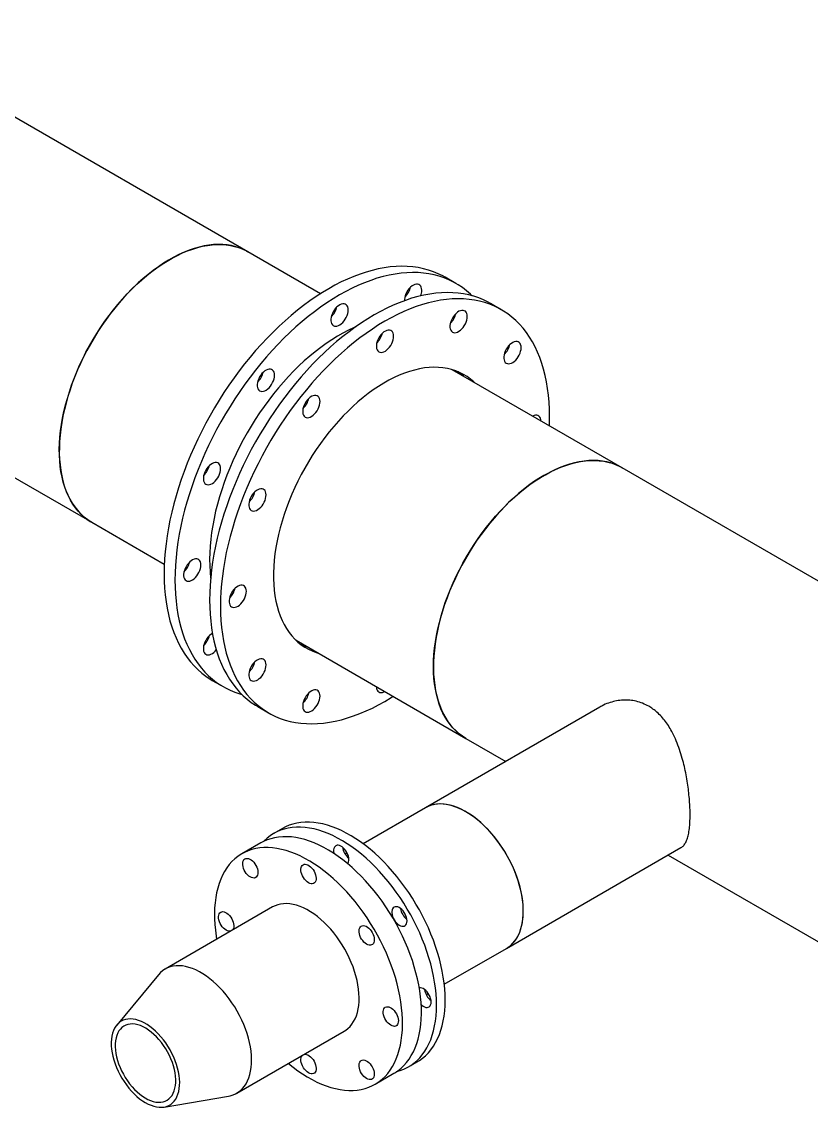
# Model space of a CAD drawing. Header units: inches. Extents: x -375 to 644, y -327 to 278.
# Drawn here: x -110.23 to -78, y 20.77 to 65.08 of the extents above; entities that cross this region are included whole.
import ezdxf

# ---------------------------------------------------------------- set-up
doc = ezdxf.new("R2010")
doc.units = ezdxf.units.IN
doc.header["$MEASUREMENT"] = 0

msp = doc.modelspace()

# ---------------------------------------------------------------- linework, layer by layer
at = {"color": 7, "linetype": 'Continuous', "lineweight": 25}
for p, q in [((-100.997, 55.689), (-117.26, 65.077)), ((-98.031, 53.977), (-100.997, 55.689)), ((-92.505, 54.395), (-92.947, 54.65)), ((-90.649, 53.323), (-91.091, 53.578)), ((-92.668, 50.88), (-92.653, 50.872)), ((-85.723, 46.872), (-92.653, 50.872)), ((-115.378, 49.269), (-107.371, 44.647)), ((-69.46, 37.483), (-85.723, 46.872)), ((-107.371, 44.647), (-104.406, 42.935)), ((-99.027, 39.83), (-99.042, 39.838)), ((-99.027, 39.83), (-92.098, 35.829)), ((-102.446, 38.195), (-102.004, 37.94)), ((-100.59, 37.123), (-100.148, 36.868)), ((-86.627, 37.105), (-93.749, 32.994)), ((-92.098, 35.829), (-90.467, 34.888)), ((-93.749, 32.994), (-96.291, 31.526)), ((-99.58, 32.153), (-99.933, 31.949)), ((-100.464, 31.562), (-101.235, 31.117)), ((-96.942, 31.15), (-97.026, 31.102)), ((-90.436, 27.256), (-83.315, 31.367)), ((-83.842, 31.063), (-75.834, 26.441)), ((-99.983, 28.947), (-104.374, 26.413)), ((-92.979, 25.789), (-90.436, 27.256)), ((-104.648, 26.179), (-106.347, 24.127)), ((-93.713, 25.364), (-93.629, 25.413)), ((-101.449, 21.346), (-97.058, 23.881)), ((-94.434, 22.423), (-94.08, 22.627)), ((-95.805, 21.712), (-95.035, 22.157)), ((-104.415, 20.78), (-101.788, 21.225))]:
    msp.add_line(p, q, dxfattribs=at)
at = {"color": 7, "linetype": 'Continuous', "lineweight": 25, "flags": 128}
for points in [[(-107.371, 44.647), (-107.39, 44.658), (-107.534, 44.751), (-107.671, 44.856), (-107.8, 44.972), (-107.921, 45.099), (-108.034, 45.238), (-108.139, 45.387), (-108.236, 45.547), (-108.323, 45.716), (-108.402, 45.896), (-108.471, 46.084), (-108.531, 46.282), (-108.582, 46.487), (-108.623, 46.701), (-108.655, 46.922), (-108.677, 47.151), (-108.689, 47.385), (-108.692, 47.626), (-108.684, 47.872), (-108.667, 48.124), (-108.64, 48.38), (-108.604, 48.639), (-108.558, 48.902), (-108.502, 49.168), (-108.438, 49.436), (-108.364, 49.705), (-108.28, 49.975), (-108.189, 50.246), (-108.088, 50.517), (-107.979, 50.787), (-107.861, 51.055), (-107.736, 51.322), (-107.603, 51.586), (-107.463, 51.847), (-107.315, 52.104), (-107.161, 52.358), (-107, 52.606), (-106.834, 52.849), (-106.661, 53.087), (-106.483, 53.318), (-106.3, 53.542), (-106.113, 53.759), (-105.921, 53.968), (-105.726, 54.169), (-105.527, 54.361), (-105.325, 54.545), (-105.121, 54.718), (-104.915, 54.882), (-104.707, 55.036), (-104.498, 55.179), (-104.289, 55.311), (-104.079, 55.432), (-103.87, 55.542), (-103.661, 55.64), (-103.453, 55.726), (-103.247, 55.8), (-103.043, 55.862), (-102.841, 55.912), (-102.642, 55.949), (-102.447, 55.974), (-102.255, 55.986), (-102.068, 55.986), (-101.885, 55.972), (-101.707, 55.947), (-101.534, 55.909), (-101.368, 55.858), (-101.207, 55.795), (-101.053, 55.72), (-100.997, 55.689)], [(-100.997, 55.689), (-101.01, 55.696), (-101.162, 55.775), (-101.321, 55.841), (-101.486, 55.895), (-101.657, 55.937), (-101.834, 55.966), (-102.015, 55.983), (-102.201, 55.987), (-102.392, 55.979), (-102.586, 55.958), (-102.784, 55.924), (-102.985, 55.878), (-103.188, 55.819), (-103.394, 55.749), (-103.601, 55.666), (-103.81, 55.571), (-104.019, 55.465), (-104.229, 55.347), (-104.439, 55.218), (-104.648, 55.078), (-104.856, 54.927), (-105.063, 54.766), (-105.268, 54.595), (-105.47, 54.415), (-105.67, 54.225), (-105.866, 54.026), (-106.059, 53.819), (-106.247, 53.605), (-106.432, 53.382), (-106.611, 53.153), (-106.785, 52.918), (-106.954, 52.676), (-107.116, 52.429), (-107.272, 52.177), (-107.422, 51.921), (-107.564, 51.661), (-107.699, 51.397), (-107.827, 51.131), (-107.946, 50.863), (-108.058, 50.594), (-108.161, 50.323), (-108.255, 50.052), (-108.341, 49.782), (-108.417, 49.512), (-108.485, 49.244), (-108.543, 48.977), (-108.592, 48.714), (-108.631, 48.453), (-108.66, 48.196), (-108.68, 47.944), (-108.69, 47.696), (-108.691, 47.453), (-108.681, 47.217), (-108.662, 46.987), (-108.633, 46.763), (-108.595, 46.547), (-108.547, 46.339), (-108.489, 46.14), (-108.422, 45.948), (-108.346, 45.767), (-108.261, 45.594), (-108.168, 45.432), (-108.065, 45.279), (-107.954, 45.138), (-107.835, 45.007), (-107.708, 44.887), (-107.574, 44.779), (-107.432, 44.683), (-107.371, 44.647)], [(-92.947, 54.65), (-93.038, 54.701), (-93.227, 54.794), (-93.422, 54.874), (-93.624, 54.943), (-93.832, 54.998), (-94.045, 55.041), (-94.264, 55.072), (-94.487, 55.09), (-94.716, 55.095), (-94.948, 55.087), (-95.185, 55.067), (-95.426, 55.034), (-95.67, 54.988), (-95.916, 54.93), (-96.166, 54.859), (-96.417, 54.776), (-96.671, 54.681), (-96.926, 54.573), (-97.182, 54.454), (-97.439, 54.322), (-97.696, 54.18), (-97.954, 54.025), (-98.211, 53.86), (-98.467, 53.684), (-98.722, 53.497), (-98.975, 53.299), (-99.227, 53.092), (-99.476, 52.875), (-99.723, 52.648), (-99.967, 52.412), (-100.207, 52.168), (-100.444, 51.915), (-100.677, 51.653), (-100.905, 51.385), (-101.129, 51.109), (-101.348, 50.826), (-101.561, 50.536), (-101.769, 50.241), (-101.97, 49.94), (-102.166, 49.633), (-102.354, 49.323), (-102.536, 49.007), (-102.711, 48.688), (-102.879, 48.366), (-103.039, 48.041), (-103.191, 47.713), (-103.335, 47.384), (-103.47, 47.053), (-103.598, 46.721), (-103.716, 46.389), (-103.826, 46.057), (-103.927, 45.725), (-104.018, 45.395), (-104.101, 45.066), (-104.174, 44.739), (-104.237, 44.414), (-104.291, 44.092), (-104.335, 43.774), (-104.37, 43.46), (-104.394, 43.15), (-104.409, 42.844), (-104.414, 42.545), (-104.409, 42.25), (-104.394, 41.962), (-104.37, 41.68), (-104.335, 41.406), (-104.291, 41.139), (-104.237, 40.879), (-104.174, 40.628), (-104.101, 40.385), (-104.018, 40.151), (-103.927, 39.926), (-103.826, 39.711), (-103.716, 39.505), (-103.598, 39.31), (-103.47, 39.125), (-103.335, 38.951), (-103.191, 38.788), (-103.039, 38.636), (-102.879, 38.495), (-102.711, 38.366), (-102.536, 38.249), (-102.446, 38.195)], [(-91.851, 53.895), (-91.912, 53.954), (-92.072, 54.095), (-92.239, 54.223), (-92.414, 54.341), (-92.596, 54.446), (-92.785, 54.539), (-92.98, 54.619), (-93.182, 54.687), (-93.39, 54.743), (-93.603, 54.786), (-93.822, 54.817), (-94.045, 54.835), (-94.274, 54.84), (-94.506, 54.832), (-94.743, 54.812), (-94.984, 54.779), (-95.228, 54.733), (-95.474, 54.675), (-95.724, 54.604), (-95.975, 54.521), (-96.229, 54.426), (-96.484, 54.318), (-96.74, 54.199), (-96.997, 54.067), (-97.254, 53.924), (-97.512, 53.77), (-97.769, 53.605), (-98.025, 53.429), (-98.28, 53.242), (-98.533, 53.044), (-98.785, 52.837), (-99.034, 52.62), (-99.281, 52.393), (-99.525, 52.157), (-99.765, 51.912), (-100.002, 51.659), (-100.235, 51.398), (-100.463, 51.129), (-100.687, 50.853), (-100.906, 50.57), (-101.119, 50.281), (-101.327, 49.986), (-101.528, 49.685), (-101.724, 49.378), (-101.913, 49.067), (-102.094, 48.752), (-102.269, 48.433), (-102.437, 48.111), (-102.597, 47.786), (-102.749, 47.458), (-102.893, 47.129), (-103.029, 46.798), (-103.156, 46.466), (-103.274, 46.134), (-103.384, 45.802), (-103.485, 45.47), (-103.576, 45.14), (-103.659, 44.811), (-103.732, 44.484), (-103.795, 44.159), (-103.849, 43.837), (-103.893, 43.519), (-103.928, 43.205), (-103.952, 42.895), (-103.967, 42.589), (-103.972, 42.289), (-103.967, 41.995), (-103.952, 41.707), (-103.928, 41.425), (-103.893, 41.151), (-103.849, 40.883), (-103.795, 40.624), (-103.732, 40.373), (-103.659, 40.13), (-103.576, 39.896), (-103.485, 39.671), (-103.384, 39.455), (-103.274, 39.25), (-103.156, 39.055), (-103.029, 38.87), (-102.893, 38.696), (-102.749, 38.533), (-102.597, 38.381), (-102.437, 38.24), (-102.269, 38.111), (-102.094, 37.994), (-101.913, 37.889), (-101.724, 37.796), (-101.528, 37.715), (-101.327, 37.647), (-101.244, 37.623)], [(-93.896, 54.117), (-93.901, 54.183), (-93.916, 54.241), (-93.941, 54.29), (-93.974, 54.328), (-94.016, 54.354), (-94.064, 54.368), (-94.117, 54.368), (-94.175, 54.355), (-94.234, 54.329), (-94.294, 54.292), (-94.353, 54.244), (-94.408, 54.186), (-94.459, 54.12), (-94.504, 54.048), (-94.542, 53.972), (-94.571, 53.895), (-94.591, 53.818), (-94.601, 53.744), (-94.602, 53.69)], [(-91.091, 53.578), (-91.182, 53.629), (-91.371, 53.722), (-91.566, 53.803), (-91.768, 53.871), (-91.975, 53.927), (-92.189, 53.97), (-92.407, 54), (-92.631, 54.018), (-92.859, 54.023), (-93.092, 54.016), (-93.329, 53.995), (-93.57, 53.962), (-93.813, 53.917), (-94.06, 53.858), (-94.31, 53.788), (-94.561, 53.704), (-94.815, 53.609), (-95.07, 53.502), (-95.326, 53.382), (-95.583, 53.251), (-95.84, 53.108), (-96.097, 52.954), (-96.354, 52.788), (-96.611, 52.612), (-96.866, 52.425), (-97.119, 52.228), (-97.371, 52.02), (-97.62, 51.803), (-97.867, 51.576), (-98.111, 51.341), (-98.351, 51.096), (-98.588, 50.843), (-98.821, 50.582), (-99.049, 50.313), (-99.273, 50.037), (-99.492, 49.754), (-99.705, 49.465), (-99.912, 49.169), (-100.114, 48.868), (-100.309, 48.562), (-100.498, 48.251), (-100.68, 47.936), (-100.855, 47.617), (-101.023, 47.295), (-101.183, 46.969), (-101.335, 46.642), (-101.479, 46.312), (-101.614, 45.982), (-101.742, 45.65), (-101.86, 45.318), (-101.97, 44.985), (-102.071, 44.654), (-102.162, 44.323), (-102.245, 43.994), (-102.318, 43.667), (-102.381, 43.342), (-102.435, 43.021), (-102.479, 42.703), (-102.513, 42.388), (-102.538, 42.078), (-102.553, 41.773), (-102.558, 41.473), (-102.553, 41.179), (-102.538, 40.891), (-102.513, 40.609), (-102.479, 40.334), (-102.435, 40.067), (-102.381, 39.807), (-102.318, 39.556), (-102.245, 39.313), (-102.162, 39.079), (-102.071, 38.854), (-101.97, 38.639), (-101.86, 38.434), (-101.742, 38.238), (-101.614, 38.054), (-101.479, 37.879), (-101.335, 37.716), (-101.183, 37.564), (-101.023, 37.424), (-100.855, 37.295), (-100.68, 37.178), (-100.59, 37.123)], [(-88.681, 48.974), (-88.686, 49.268), (-88.7, 49.556), (-88.725, 49.838), (-88.759, 50.112), (-88.804, 50.38), (-88.857, 50.639), (-88.921, 50.891), (-88.994, 51.133), (-89.076, 51.368), (-89.168, 51.592), (-89.268, 51.808), (-89.378, 52.013), (-89.497, 52.208), (-89.624, 52.393), (-89.76, 52.567), (-89.904, 52.73), (-90.056, 52.882), (-90.216, 53.023), (-90.383, 53.152), (-90.558, 53.269), (-90.74, 53.374), (-90.929, 53.467), (-91.124, 53.548), (-91.326, 53.616), (-91.534, 53.672), (-91.747, 53.715), (-91.965, 53.745), (-92.189, 53.763), (-92.418, 53.768), (-92.65, 53.761), (-92.887, 53.74), (-93.128, 53.707), (-93.371, 53.661), (-93.618, 53.603), (-93.868, 53.532), (-94.119, 53.449), (-94.373, 53.354), (-94.628, 53.246), (-94.884, 53.127), (-95.141, 52.996), (-95.398, 52.853), (-95.656, 52.699), (-95.912, 52.533), (-96.169, 52.357), (-96.424, 52.17), (-96.677, 51.973), (-96.929, 51.765), (-97.178, 51.548), (-97.425, 51.321), (-97.669, 51.086), (-97.909, 50.841), (-98.146, 50.588), (-98.379, 50.327), (-98.607, 50.058), (-98.831, 49.782), (-99.05, 49.499), (-99.263, 49.21), (-99.471, 48.914), (-99.672, 48.613), (-99.868, 48.307), (-100.056, 47.996), (-100.238, 47.681), (-100.413, 47.362), (-100.581, 47.039), (-100.741, 46.714), (-100.893, 46.387), (-101.037, 46.057), (-101.172, 45.726), (-101.3, 45.395), (-101.418, 45.063), (-101.528, 44.73), (-101.629, 44.399), (-101.72, 44.068), (-101.803, 43.739), (-101.876, 43.412), (-101.939, 43.087), (-101.993, 42.766), (-102.037, 42.447), (-102.071, 42.133), (-102.096, 41.823), (-102.111, 41.518), (-102.116, 41.218), (-102.111, 40.924), (-102.096, 40.635), (-102.071, 40.354), (-102.037, 40.079), (-101.993, 39.812), (-101.939, 39.552), (-101.876, 39.301), (-101.803, 39.058), (-101.72, 38.824), (-101.629, 38.599), (-101.528, 38.384), (-101.418, 38.179), (-101.3, 37.983), (-101.172, 37.798), (-101.037, 37.624), (-100.893, 37.461), (-100.741, 37.309), (-100.581, 37.169), (-100.413, 37.04), (-100.238, 36.923), (-100.056, 36.818), (-99.868, 36.725), (-99.672, 36.644), (-99.471, 36.576), (-99.263, 36.52), (-99.05, 36.477), (-98.831, 36.446), (-98.607, 36.428), (-98.379, 36.423), (-98.146, 36.431), (-97.909, 36.451), (-97.669, 36.484), (-97.425, 36.53), (-97.178, 36.588), (-96.929, 36.659), (-96.677, 36.742), (-96.424, 36.838), (-96.169, 36.945), (-95.912, 37.065), (-95.656, 37.196), (-95.398, 37.339), (-95.141, 37.493), (-95.063, 37.542)], [(-96.901, 53.312), (-96.906, 53.378), (-96.921, 53.436), (-96.946, 53.485), (-96.979, 53.523), (-97.021, 53.549), (-97.069, 53.563), (-97.123, 53.563), (-97.18, 53.55), (-97.239, 53.524), (-97.299, 53.487), (-97.358, 53.439), (-97.414, 53.381), (-97.465, 53.315), (-97.51, 53.243), (-97.547, 53.167), (-97.577, 53.09), (-97.597, 53.013), (-97.607, 52.939), (-97.607, 52.87), (-97.597, 52.808), (-97.577, 52.754), (-97.547, 52.71), (-97.51, 52.678), (-97.465, 52.658), (-97.414, 52.651), (-97.358, 52.658), (-97.299, 52.677), (-97.239, 52.709), (-97.18, 52.752), (-97.123, 52.805), (-97.069, 52.867), (-97.021, 52.936), (-96.979, 53.01), (-96.946, 53.087), (-96.921, 53.164), (-96.906, 53.24), (-96.901, 53.312)], [(-92.039, 53.045), (-92.045, 53.112), (-92.06, 53.17), (-92.084, 53.219), (-92.118, 53.257), (-92.159, 53.283), (-92.208, 53.296), (-92.261, 53.296), (-92.319, 53.283), (-92.378, 53.258), (-92.438, 53.22), (-92.497, 53.172), (-92.552, 53.114), (-92.603, 53.048), (-92.648, 52.977), (-92.686, 52.901), (-92.715, 52.824), (-92.735, 52.747), (-92.745, 52.673), (-92.745, 52.603), (-92.735, 52.541), (-92.715, 52.487), (-92.686, 52.444), (-92.648, 52.412), (-92.603, 52.392), (-92.552, 52.385), (-92.497, 52.391), (-92.438, 52.41), (-92.378, 52.442), (-92.319, 52.485), (-92.261, 52.539), (-92.208, 52.601), (-92.159, 52.67), (-92.118, 52.744), (-92.084, 52.82), (-92.06, 52.898), (-92.045, 52.974), (-92.039, 53.045)], [(-96.59, 52.627), (-96.658, 52.597), (-96.885, 52.49), (-97.113, 52.371), (-97.341, 52.24), (-97.569, 52.099), (-97.797, 51.946), (-98.023, 51.783), (-98.248, 51.609), (-98.472, 51.425), (-98.692, 51.232), (-98.911, 51.029), (-99.126, 50.817), (-99.338, 50.596), (-99.546, 50.368), (-99.749, 50.131), (-99.948, 49.887), (-100.142, 49.637), (-100.331, 49.379), (-100.514, 49.116), (-100.691, 48.848), (-100.862, 48.574), (-101.025, 48.296), (-101.182, 48.014), (-101.332, 47.729), (-101.474, 47.441), (-101.608, 47.15), (-101.735, 46.858), (-101.853, 46.564), (-101.962, 46.27), (-102.063, 45.975), (-102.155, 45.681), (-102.237, 45.387), (-102.311, 45.095), (-102.375, 44.805), (-102.43, 44.518), (-102.475, 44.234), (-102.51, 43.953), (-102.536, 43.676), (-102.552, 43.404), (-102.558, 43.137), (-102.554, 42.876), (-102.54, 42.621), (-102.517, 42.372), (-102.516, 42.362)], [(-95.045, 52.24), (-95.05, 52.307), (-95.065, 52.365), (-95.09, 52.414), (-95.123, 52.452), (-95.165, 52.478), (-95.213, 52.491), (-95.266, 52.491), (-95.324, 52.478), (-95.383, 52.453), (-95.443, 52.415), (-95.502, 52.367), (-95.557, 52.309), (-95.608, 52.243), (-95.653, 52.172), (-95.691, 52.096), (-95.72, 52.019), (-95.74, 51.942), (-95.75, 51.868), (-95.75, 51.798), (-95.74, 51.736), (-95.72, 51.682), (-95.691, 51.639), (-95.653, 51.607), (-95.608, 51.587), (-95.557, 51.58), (-95.502, 51.586), (-95.443, 51.605), (-95.383, 51.637), (-95.324, 51.68), (-95.266, 51.734), (-95.213, 51.796), (-95.165, 51.865), (-95.123, 51.939), (-95.09, 52.015), (-95.065, 52.093), (-95.05, 52.169), (-95.045, 52.24)], [(-89.839, 51.775), (-89.845, 51.841), (-89.86, 51.899), (-89.884, 51.948), (-89.918, 51.986), (-89.959, 52.012), (-90.008, 52.026), (-90.061, 52.026), (-90.119, 52.013), (-90.178, 51.988), (-90.238, 51.95), (-90.297, 51.902), (-90.352, 51.844), (-90.403, 51.778), (-90.448, 51.706), (-90.486, 51.63), (-90.515, 51.553), (-90.535, 51.476), (-90.545, 51.402), (-90.545, 51.333), (-90.535, 51.271), (-90.515, 51.217), (-90.486, 51.173), (-90.448, 51.141), (-90.403, 51.121), (-90.352, 51.115), (-90.297, 51.121), (-90.238, 51.14), (-90.178, 51.172), (-90.119, 51.215), (-90.061, 51.268), (-90.008, 51.33), (-89.959, 51.399), (-89.918, 51.473), (-89.884, 51.55), (-89.86, 51.627), (-89.845, 51.703), (-89.839, 51.775)], [(-91.755, 50.353), (-91.777, 50.375), (-91.91, 50.49), (-92.05, 50.593), (-92.197, 50.684), (-92.351, 50.763), (-92.512, 50.829), (-92.679, 50.884), (-92.852, 50.925), (-93.03, 50.954), (-93.214, 50.971), (-93.402, 50.975), (-93.595, 50.965), (-93.791, 50.944), (-93.991, 50.909), (-94.194, 50.862), (-94.4, 50.803), (-94.607, 50.731), (-94.817, 50.647), (-95.028, 50.551), (-95.239, 50.443), (-95.451, 50.323), (-95.663, 50.193), (-95.874, 50.051), (-96.084, 49.898), (-96.293, 49.735), (-96.5, 49.562), (-96.704, 49.379), (-96.906, 49.187), (-97.104, 48.987), (-97.299, 48.777), (-97.489, 48.56), (-97.675, 48.335), (-97.856, 48.104), (-98.032, 47.865), (-98.202, 47.621), (-98.366, 47.371), (-98.523, 47.117), (-98.674, 46.858), (-98.818, 46.595), (-98.954, 46.329), (-99.082, 46.06), (-99.203, 45.789), (-99.315, 45.517), (-99.419, 45.243), (-99.514, 44.97), (-99.6, 44.696), (-99.677, 44.424), (-99.745, 44.153), (-99.804, 43.884), (-99.852, 43.618), (-99.892, 43.355), (-99.921, 43.095), (-99.941, 42.84), (-99.951, 42.59), (-99.951, 42.345), (-99.941, 42.107), (-99.921, 41.874), (-99.892, 41.649), (-99.852, 41.431), (-99.804, 41.221), (-99.745, 41.02), (-99.677, 40.827), (-99.6, 40.644), (-99.514, 40.47), (-99.419, 40.306), (-99.315, 40.153), (-99.203, 40.01), (-99.082, 39.878), (-98.954, 39.758), (-98.818, 39.649), (-98.674, 39.552), (-98.523, 39.467), (-98.366, 39.394), (-98.202, 39.334), (-98.129, 39.311)], [(-99.906, 50.647), (-99.911, 50.713), (-99.926, 50.772), (-99.951, 50.82), (-99.985, 50.858), (-100.026, 50.885), (-100.074, 50.898), (-100.128, 50.898), (-100.185, 50.885), (-100.245, 50.86), (-100.304, 50.822), (-100.363, 50.774), (-100.419, 50.716), (-100.47, 50.65), (-100.515, 50.578), (-100.552, 50.503), (-100.582, 50.425), (-100.602, 50.349), (-100.612, 50.274), (-100.612, 50.205), (-100.602, 50.143), (-100.582, 50.089), (-100.552, 50.045), (-100.515, 50.013), (-100.47, 49.994), (-100.419, 49.987), (-100.363, 49.993), (-100.304, 50.012), (-100.245, 50.044), (-100.185, 50.087), (-100.128, 50.14), (-100.074, 50.203), (-100.026, 50.272), (-99.985, 50.346), (-99.951, 50.422), (-99.926, 50.5), (-99.911, 50.575), (-99.906, 50.647)], [(-98.05, 49.576), (-98.055, 49.642), (-98.07, 49.7), (-98.095, 49.749), (-98.128, 49.787), (-98.17, 49.813), (-98.218, 49.826), (-98.272, 49.827), (-98.329, 49.814), (-98.388, 49.788), (-98.448, 49.751), (-98.507, 49.702), (-98.563, 49.644), (-98.614, 49.579), (-98.659, 49.507), (-98.696, 49.431), (-98.726, 49.354), (-98.746, 49.277), (-98.756, 49.203), (-98.756, 49.134), (-98.746, 49.071), (-98.726, 49.018), (-98.696, 48.974), (-98.659, 48.942), (-98.614, 48.922), (-98.563, 48.915), (-98.507, 48.922), (-98.448, 48.941), (-98.388, 48.972), (-98.329, 49.016), (-98.272, 49.069), (-98.218, 49.131), (-98.17, 49.2), (-98.128, 49.274), (-98.095, 49.351), (-98.07, 49.428), (-98.055, 49.504), (-98.05, 49.576)], [(-89.034, 48.783), (-89.039, 48.836), (-89.054, 48.894), (-89.079, 48.943), (-89.113, 48.981), (-89.154, 49.007), (-89.202, 49.02), (-89.256, 49.02), (-89.313, 49.008), (-89.373, 48.982), (-89.376, 48.98)], [(-88.689, 48.584), (-88.686, 48.674), (-88.681, 48.974)], [(-102.106, 46.837), (-102.111, 46.903), (-102.126, 46.961), (-102.151, 47.01), (-102.184, 47.048), (-102.226, 47.074), (-102.274, 47.087), (-102.328, 47.088), (-102.385, 47.075), (-102.445, 47.049), (-102.504, 47.012), (-102.563, 46.963), (-102.619, 46.905), (-102.67, 46.84), (-102.715, 46.768), (-102.752, 46.692), (-102.782, 46.615), (-102.802, 46.538), (-102.812, 46.464), (-102.812, 46.395), (-102.802, 46.332), (-102.782, 46.279), (-102.752, 46.235), (-102.715, 46.203), (-102.67, 46.183), (-102.619, 46.176), (-102.563, 46.183), (-102.504, 46.202), (-102.445, 46.234), (-102.385, 46.277), (-102.328, 46.33), (-102.274, 46.392), (-102.226, 46.461), (-102.184, 46.535), (-102.151, 46.612), (-102.126, 46.689), (-102.111, 46.765), (-102.106, 46.837)], [(-93.413, 39.002), (-93.398, 39.252), (-93.373, 39.507), (-93.339, 39.766), (-93.295, 40.028), (-93.242, 40.293), (-93.179, 40.56), (-93.107, 40.83), (-93.026, 41.1), (-92.936, 41.371), (-92.837, 41.641), (-92.729, 41.911), (-92.614, 42.18), (-92.49, 42.447), (-92.359, 42.712), (-92.22, 42.974), (-92.074, 43.232), (-91.921, 43.486), (-91.762, 43.736), (-91.597, 43.98), (-91.425, 44.219), (-91.248, 44.451), (-91.067, 44.677), (-90.88, 44.896), (-90.689, 45.107), (-90.495, 45.309), (-90.297, 45.504), (-90.096, 45.689), (-89.892, 45.865), (-89.686, 46.031), (-89.479, 46.186), (-89.27, 46.332), (-89.061, 46.466), (-88.851, 46.59), (-88.641, 46.702), (-88.432, 46.803), (-88.224, 46.892), (-88.018, 46.968), (-87.813, 47.033), (-87.611, 47.085), (-87.411, 47.125), (-87.215, 47.152), (-87.023, 47.167), (-86.834, 47.17), (-86.65, 47.159), (-86.471, 47.136), (-86.298, 47.101), (-86.13, 47.053), (-85.967, 46.992), (-85.812, 46.92), (-85.723, 46.872)], [(-85.723, 46.872), (-85.855, 46.942), (-86.013, 47.011), (-86.177, 47.068), (-86.346, 47.112), (-86.522, 47.144), (-86.702, 47.163), (-86.887, 47.17), (-87.077, 47.164), (-87.271, 47.146), (-87.468, 47.115), (-87.668, 47.072), (-87.871, 47.016), (-88.076, 46.948), (-88.283, 46.867), (-88.492, 46.775), (-88.701, 46.671), (-88.911, 46.556)], [(-88.911, 46.556), (-89.12, 46.429), (-89.33, 46.292), (-89.538, 46.143), (-89.745, 45.984), (-89.95, 45.816), (-90.153, 45.637), (-90.353, 45.449), (-90.55, 45.253), (-90.744, 45.047), (-90.934, 44.834), (-91.119, 44.614), (-91.299, 44.386), (-91.475, 44.152), (-91.644, 43.911), (-91.808, 43.665), (-91.966, 43.414), (-92.117, 43.159), (-92.26, 42.9), (-92.397, 42.637), (-92.526, 42.372), (-92.648, 42.104), (-92.761, 41.835), (-92.866, 41.564), (-92.962, 41.294), (-93.05, 41.023), (-93.128, 40.753), (-93.198, 40.484), (-93.258, 40.217), (-93.309, 39.953), (-93.35, 39.692), (-93.381, 39.434), (-93.403, 39.18), (-93.416, 38.931), (-93.418, 38.688), (-93.411, 38.45), (-93.394, 38.218), (-93.367, 37.994), (-93.33, 37.776), (-93.284, 37.566), (-93.229, 37.365), (-93.164, 37.172), (-93.09, 36.988), (-93.007, 36.813), (-92.915, 36.649), (-92.814, 36.494), (-92.705, 36.35), (-92.588, 36.217), (-92.463, 36.095), (-92.33, 35.984), (-92.189, 35.885), (-92.098, 35.829)], [(-100.25, 45.765), (-100.255, 45.831), (-100.27, 45.89), (-100.295, 45.939), (-100.328, 45.976), (-100.37, 46.003), (-100.418, 46.016), (-100.472, 46.016), (-100.529, 46.003), (-100.588, 45.978), (-100.648, 45.94), (-100.707, 45.892), (-100.763, 45.834), (-100.814, 45.768), (-100.859, 45.696), (-100.896, 45.621), (-100.926, 45.543), (-100.946, 45.467), (-100.956, 45.392), (-100.956, 45.323), (-100.946, 45.261), (-100.926, 45.207), (-100.896, 45.163), (-100.859, 45.131), (-100.814, 45.112), (-100.763, 45.105), (-100.707, 45.111), (-100.648, 45.13), (-100.588, 45.162), (-100.529, 45.205), (-100.472, 45.258), (-100.418, 45.321), (-100.37, 45.39), (-100.328, 45.464), (-100.295, 45.54), (-100.27, 45.618), (-100.255, 45.693), (-100.25, 45.765)], [(-102.911, 42.902), (-102.916, 42.968), (-102.931, 43.026), (-102.956, 43.075), (-102.99, 43.113), (-103.031, 43.139), (-103.079, 43.152), (-103.133, 43.153), (-103.19, 43.14), (-103.25, 43.114), (-103.31, 43.077), (-103.368, 43.028), (-103.424, 42.97), (-103.475, 42.904), (-103.52, 42.833), (-103.558, 42.757), (-103.587, 42.68), (-103.607, 42.603), (-103.617, 42.529), (-103.617, 42.46), (-103.607, 42.397), (-103.587, 42.343), (-103.558, 42.3), (-103.52, 42.268), (-103.475, 42.248), (-103.424, 42.241), (-103.368, 42.247), (-103.31, 42.267), (-103.25, 42.298), (-103.19, 42.341), (-103.133, 42.395), (-103.079, 42.457), (-103.031, 42.526), (-102.99, 42.6), (-102.956, 42.677), (-102.931, 42.754), (-102.916, 42.83), (-102.911, 42.902)], [(-101.055, 41.83), (-101.06, 41.896), (-101.075, 41.955), (-101.1, 42.003), (-101.134, 42.041), (-101.175, 42.067), (-101.223, 42.081), (-101.277, 42.081), (-101.334, 42.068), (-101.394, 42.043), (-101.454, 42.005), (-101.512, 41.957), (-101.568, 41.899), (-101.619, 41.833), (-101.664, 41.761), (-101.702, 41.686), (-101.731, 41.608), (-101.751, 41.531), (-101.761, 41.457), (-101.761, 41.388), (-101.751, 41.326), (-101.731, 41.272), (-101.702, 41.228), (-101.664, 41.196), (-101.619, 41.176), (-101.568, 41.17), (-101.512, 41.176), (-101.454, 41.195), (-101.394, 41.227), (-101.334, 41.27), (-101.277, 41.323), (-101.223, 41.385), (-101.175, 41.454), (-101.134, 41.528), (-101.1, 41.605), (-101.075, 41.682), (-101.06, 41.758), (-101.055, 41.83)], [(-102.443, 40.11), (-102.445, 40.109), (-102.504, 40.071), (-102.563, 40.023), (-102.619, 39.965), (-102.67, 39.899), (-102.715, 39.827), (-102.752, 39.752), (-102.782, 39.674), (-102.802, 39.598), (-102.812, 39.523), (-102.812, 39.454), (-102.802, 39.392), (-102.782, 39.338), (-102.752, 39.294), (-102.715, 39.262), (-102.67, 39.243), (-102.619, 39.236), (-102.563, 39.242), (-102.504, 39.261), (-102.445, 39.293), (-102.385, 39.336), (-102.328, 39.389), (-102.284, 39.439)], [(-100.25, 38.825), (-100.255, 38.891), (-100.27, 38.949), (-100.295, 38.998), (-100.328, 39.036), (-100.37, 39.062), (-100.418, 39.075), (-100.472, 39.076), (-100.529, 39.063), (-100.588, 39.037), (-100.648, 39), (-100.707, 38.951), (-100.763, 38.893), (-100.814, 38.827), (-100.859, 38.756), (-100.896, 38.68), (-100.926, 38.603), (-100.946, 38.526), (-100.956, 38.452), (-100.956, 38.383), (-100.946, 38.32), (-100.926, 38.266), (-100.896, 38.223), (-100.859, 38.191), (-100.814, 38.171), (-100.763, 38.164), (-100.707, 38.17), (-100.648, 38.19), (-100.588, 38.221), (-100.529, 38.265), (-100.472, 38.318), (-100.418, 38.38), (-100.37, 38.449), (-100.328, 38.523), (-100.295, 38.6), (-100.27, 38.677), (-100.255, 38.753), (-100.25, 38.825)], [(-92.098, 35.829), (-92.23, 35.912), (-92.368, 36.015), (-92.499, 36.129), (-92.622, 36.254), (-92.737, 36.39), (-92.844, 36.537), (-92.942, 36.694), (-93.032, 36.862), (-93.112, 37.039), (-93.184, 37.226), (-93.246, 37.421), (-93.298, 37.625), (-93.342, 37.837), (-93.375, 38.057), (-93.399, 38.284), (-93.414, 38.517), (-93.418, 38.757), (-93.413, 39.002)], [(-98.05, 37.554), (-98.055, 37.62), (-98.07, 37.679), (-98.095, 37.727), (-98.128, 37.765), (-98.17, 37.792), (-98.218, 37.805), (-98.272, 37.805), (-98.329, 37.792), (-98.388, 37.767), (-98.448, 37.729), (-98.507, 37.681), (-98.563, 37.623), (-98.614, 37.557), (-98.659, 37.485), (-98.696, 37.41), (-98.726, 37.332), (-98.746, 37.256), (-98.756, 37.181), (-98.756, 37.112), (-98.746, 37.05), (-98.726, 36.996), (-98.696, 36.952), (-98.659, 36.92), (-98.614, 36.901), (-98.563, 36.894), (-98.507, 36.9), (-98.448, 36.919), (-98.388, 36.951), (-98.329, 36.994), (-98.272, 37.047), (-98.218, 37.11), (-98.17, 37.179), (-98.128, 37.253), (-98.095, 37.329), (-98.07, 37.407), (-98.055, 37.482), (-98.05, 37.554)], [(-95.752, 37.939), (-95.75, 37.917), (-95.74, 37.855), (-95.72, 37.801), (-95.691, 37.757), (-95.653, 37.725), (-95.608, 37.706), (-95.557, 37.699), (-95.502, 37.705), (-95.443, 37.724), (-95.409, 37.741)], [(-89.959, 30.009), (-90.026, 30.205), (-90.102, 30.4), (-90.186, 30.595), (-90.278, 30.787), (-90.377, 30.977), (-90.484, 31.163), (-90.598, 31.344), (-90.718, 31.521), (-90.843, 31.692), (-90.974, 31.856), (-91.11, 32.013), (-91.249, 32.162), (-91.393, 32.302), (-91.539, 32.433), (-91.687, 32.555), (-91.837, 32.666), (-91.989, 32.767), (-92.14, 32.857), (-92.292, 32.935), (-92.442, 33.001), (-92.592, 33.056), (-92.739, 33.098), (-92.883, 33.127), (-93.024, 33.144), (-93.161, 33.149), (-93.294, 33.14), (-93.422, 33.119), (-93.544, 33.086), (-93.66, 33.04), (-93.749, 32.994)], [(-92.092, 32.83), (-92.244, 32.912), (-92.395, 32.982), (-92.545, 33.04), (-92.693, 33.086), (-92.838, 33.119), (-92.98, 33.14), (-93.119, 33.149), (-93.253, 33.144), (-93.382, 33.127), (-93.506, 33.098), (-93.624, 33.056), (-93.735, 33.001), (-93.749, 32.994)], [(-90.436, 27.256), (-90.397, 27.28), (-90.295, 27.353), (-90.202, 27.437), (-90.116, 27.532), (-90.039, 27.638), (-89.971, 27.755), (-89.911, 27.881), (-89.86, 28.017), (-89.819, 28.162), (-89.787, 28.315), (-89.765, 28.475), (-89.753, 28.643), (-89.751, 28.817), (-89.758, 28.996), (-89.775, 29.18), (-89.802, 29.368), (-89.838, 29.559), (-89.884, 29.752), (-89.94, 29.947), (-90.004, 30.143), (-90.077, 30.339), (-90.158, 30.534), (-90.248, 30.727), (-90.345, 30.917), (-90.45, 31.105), (-90.561, 31.288), (-90.679, 31.466), (-90.803, 31.639), (-90.932, 31.805), (-91.066, 31.964), (-91.205, 32.116), (-91.347, 32.259), (-91.492, 32.393), (-91.64, 32.518), (-91.79, 32.632), (-91.941, 32.736), (-92.092, 32.83)], [(-92.941, 25.145), (-92.946, 25.373), (-92.961, 25.607), (-92.985, 25.845), (-93.019, 26.087), (-93.063, 26.332), (-93.117, 26.58), (-93.179, 26.83), (-93.251, 27.082), (-93.332, 27.334), (-93.422, 27.586), (-93.521, 27.838), (-93.627, 28.089), (-93.742, 28.338), (-93.865, 28.584), (-93.995, 28.828), (-94.132, 29.067), (-94.277, 29.303), (-94.427, 29.534), (-94.584, 29.759), (-94.746, 29.979), (-94.914, 30.192), (-95.086, 30.397), (-95.263, 30.596), (-95.444, 30.786), (-95.628, 30.967), (-95.816, 31.14), (-96.006, 31.303), (-96.198, 31.456), (-96.391, 31.599), (-96.586, 31.731), (-96.781, 31.852), (-96.977, 31.962), (-97.172, 32.061), (-97.366, 32.147), (-97.559, 32.222), (-97.75, 32.284), (-97.939, 32.335), (-98.124, 32.372), (-98.307, 32.397), (-98.486, 32.409), (-98.661, 32.409), (-98.831, 32.396), (-98.996, 32.37), (-99.155, 32.332), (-99.309, 32.281), (-99.457, 32.218), (-99.58, 32.153)], [(-93.295, 24.941), (-93.299, 25.169), (-93.314, 25.403), (-93.339, 25.641), (-93.373, 25.883), (-93.417, 26.128), (-93.47, 26.376), (-93.533, 26.626), (-93.605, 26.877), (-93.686, 27.13), (-93.776, 27.382), (-93.874, 27.634), (-93.981, 27.884), (-94.096, 28.133), (-94.218, 28.38), (-94.349, 28.623), (-94.486, 28.863), (-94.63, 29.099), (-94.781, 29.33), (-94.937, 29.555), (-95.1, 29.775), (-95.267, 29.988), (-95.44, 30.193), (-95.617, 30.392), (-95.798, 30.582), (-95.982, 30.763), (-96.169, 30.936), (-96.359, 31.099), (-96.551, 31.252), (-96.745, 31.395), (-96.939, 31.527), (-97.135, 31.648), (-97.33, 31.758), (-97.525, 31.857), (-97.72, 31.943), (-97.912, 32.018), (-98.103, 32.08), (-98.292, 32.13), (-98.478, 32.168), (-98.661, 32.193), (-98.84, 32.205), (-99.014, 32.205), (-99.184, 32.192), (-99.349, 32.166), (-99.509, 32.128), (-99.663, 32.077), (-99.81, 32.014), (-99.951, 31.939), (-100.085, 31.852), (-100.211, 31.753), (-100.33, 31.642), (-100.348, 31.623)], [(-95.035, 22.157), (-95, 22.177), (-94.868, 22.265), (-94.743, 22.366), (-94.626, 22.477), (-94.517, 22.6), (-94.416, 22.734), (-94.324, 22.879), (-94.24, 23.034), (-94.166, 23.198), (-94.101, 23.372), (-94.045, 23.555), (-93.999, 23.747), (-93.962, 23.946), (-93.935, 24.153), (-93.918, 24.367), (-93.91, 24.587), (-93.913, 24.813), (-93.925, 25.044), (-93.947, 25.28), (-93.979, 25.52), (-94.02, 25.764), (-94.072, 26.01), (-94.132, 26.258), (-94.202, 26.508), (-94.281, 26.759), (-94.369, 27.01), (-94.465, 27.261), (-94.57, 27.511), (-94.684, 27.759), (-94.805, 28.004), (-94.933, 28.247), (-95.069, 28.487), (-95.212, 28.722), (-95.361, 28.952), (-95.516, 29.177), (-95.677, 29.396), (-95.844, 29.608), (-96.015, 29.814), (-96.191, 30.011), (-96.37, 30.201), (-96.554, 30.382), (-96.74, 30.554), (-96.929, 30.717), (-97.12, 30.87), (-97.313, 31.012), (-97.506, 31.144), (-97.701, 31.265), (-97.895, 31.374), (-98.089, 31.472), (-98.283, 31.558), (-98.475, 31.632), (-98.665, 31.694), (-98.852, 31.743), (-99.037, 31.78), (-99.219, 31.804), (-99.396, 31.815), (-99.57, 31.814), (-99.739, 31.8), (-99.903, 31.773), (-100.061, 31.734), (-100.213, 31.682), (-100.359, 31.618), (-100.464, 31.562)], [(-96.873, 30.885), (-96.878, 30.952), (-96.892, 31.022), (-96.917, 31.094), (-96.949, 31.166), (-96.99, 31.233), (-97.036, 31.296), (-97.088, 31.351), (-97.142, 31.396), (-97.198, 31.431), (-97.253, 31.455), (-97.306, 31.465), (-97.355, 31.463), (-97.399, 31.448), (-97.435, 31.421), (-97.464, 31.382), (-97.484, 31.333), (-97.494, 31.275), (-97.494, 31.211), (-97.484, 31.142), (-97.48, 31.127)], [(-99.345, 22.56), (-99.341, 22.557), (-99.15, 22.404), (-98.957, 22.261), (-98.763, 22.13), (-98.569, 22.009), (-98.374, 21.899), (-98.18, 21.802), (-97.987, 21.716), (-97.795, 21.642), (-97.605, 21.58), (-97.417, 21.531), (-97.232, 21.494), (-97.051, 21.47), (-96.873, 21.458), (-96.7, 21.46), (-96.531, 21.474), (-96.367, 21.5), (-96.209, 21.54), (-96.056, 21.591), (-95.91, 21.656), (-95.771, 21.732), (-95.639, 21.82), (-95.514, 21.921), (-95.397, 22.032), (-95.288, 22.155), (-95.187, 22.289), (-95.095, 22.434), (-95.011, 22.589), (-94.937, 22.753), (-94.872, 22.927), (-94.816, 23.11), (-94.769, 23.301), (-94.733, 23.501), (-94.706, 23.708), (-94.688, 23.922), (-94.681, 24.142), (-94.683, 24.368), (-94.696, 24.599), (-94.718, 24.835), (-94.75, 25.075), (-94.791, 25.319), (-94.842, 25.565), (-94.903, 25.813), (-94.973, 26.063), (-95.052, 26.314), (-95.14, 26.565), (-95.236, 26.816), (-95.341, 27.066), (-95.454, 27.314), (-95.575, 27.559), (-95.704, 27.802), (-95.84, 28.042), (-95.983, 28.277), (-96.132, 28.507), (-96.287, 28.732), (-96.448, 28.951), (-96.614, 29.163), (-96.786, 29.369), (-96.961, 29.566), (-97.141, 29.756), (-97.324, 29.937), (-97.511, 30.109), (-97.7, 30.272), (-97.891, 30.425), (-98.083, 30.567), (-98.277, 30.699), (-98.472, 30.82), (-98.666, 30.929), (-98.86, 31.027), (-99.053, 31.113), (-99.245, 31.187), (-99.435, 31.249), (-99.623, 31.298), (-99.808, 31.335), (-99.99, 31.359), (-100.167, 31.37), (-100.341, 31.369), (-100.51, 31.355), (-100.674, 31.328), (-100.832, 31.289), (-100.984, 31.237), (-101.13, 31.173), (-101.269, 31.096), (-101.402, 31.008), (-101.526, 30.908), (-101.644, 30.796), (-101.753, 30.673), (-101.853, 30.539), (-101.946, 30.395), (-102.029, 30.24), (-102.104, 30.075), (-102.169, 29.901), (-102.225, 29.718), (-102.271, 29.527), (-102.308, 29.328), (-102.335, 29.121), (-102.352, 28.907), (-102.359, 28.687), (-102.357, 28.461), (-102.345, 28.229), (-102.323, 27.993), (-102.291, 27.753), (-102.27, 27.627)], [(-100.608, 30.499), (-100.591, 30.428), (-100.584, 30.36), (-100.587, 30.298), (-100.6, 30.243), (-100.623, 30.197), (-100.654, 30.162), (-100.693, 30.138), (-100.739, 30.127), (-100.789, 30.129), (-100.843, 30.144), (-100.899, 30.171), (-100.954, 30.209), (-101.008, 30.258), (-101.058, 30.315), (-101.103, 30.38), (-101.141, 30.449), (-101.171, 30.52), (-101.192, 30.592), (-101.204, 30.662), (-101.206, 30.727), (-101.198, 30.786), (-101.18, 30.837), (-101.153, 30.878), (-101.118, 30.907), (-101.075, 30.925), (-101.027, 30.929), (-100.975, 30.921), (-100.92, 30.9), (-100.864, 30.867), (-100.809, 30.823), (-100.757, 30.77), (-100.71, 30.709), (-100.668, 30.642), (-100.634, 30.571), (-100.608, 30.499)], [(-98.233, 30.264), (-98.216, 30.193), (-98.209, 30.125), (-98.212, 30.063), (-98.225, 30.008), (-98.248, 29.962), (-98.279, 29.927), (-98.318, 29.903), (-98.364, 29.892), (-98.414, 29.894), (-98.468, 29.909), (-98.524, 29.936), (-98.579, 29.974), (-98.633, 30.023), (-98.683, 30.08), (-98.728, 30.145), (-98.766, 30.214), (-98.796, 30.285), (-98.817, 30.357), (-98.829, 30.427), (-98.831, 30.492), (-98.823, 30.551), (-98.805, 30.602), (-98.778, 30.643), (-98.743, 30.672), (-98.7, 30.69), (-98.652, 30.694), (-98.6, 30.686), (-98.545, 30.665), (-98.489, 30.632), (-98.434, 30.588), (-98.382, 30.535), (-98.335, 30.474), (-98.293, 30.407), (-98.259, 30.336), (-98.233, 30.264)], [(-90.436, 27.256), (-90.364, 27.302), (-90.265, 27.378), (-90.174, 27.465), (-90.091, 27.564), (-90.017, 27.674), (-89.951, 27.793), (-89.894, 27.923), (-89.846, 28.062), (-89.808, 28.209), (-89.779, 28.365), (-89.76, 28.528), (-89.751, 28.697), (-89.752, 28.873), (-89.762, 29.053), (-89.782, 29.239), (-89.812, 29.428), (-89.852, 29.62), (-89.901, 29.814), (-89.959, 30.009)], [(-97.058, 23.881), (-97.002, 23.916), (-96.909, 23.987), (-96.823, 24.069), (-96.746, 24.163), (-96.677, 24.267), (-96.616, 24.382), (-96.565, 24.506), (-96.523, 24.64), (-96.491, 24.782), (-96.468, 24.931), (-96.455, 25.088), (-96.452, 25.251), (-96.459, 25.42), (-96.475, 25.593), (-96.502, 25.77), (-96.538, 25.951), (-96.583, 26.133), (-96.638, 26.317), (-96.701, 26.502), (-96.774, 26.685), (-96.854, 26.868), (-96.943, 27.049), (-97.039, 27.226), (-97.142, 27.4), (-97.252, 27.568), (-97.367, 27.732), (-97.489, 27.889), (-97.615, 28.039), (-97.745, 28.181), (-97.879, 28.315), (-98.017, 28.44), (-98.156, 28.555), (-98.298, 28.66), (-98.44, 28.754), (-98.583, 28.838), (-98.725, 28.909), (-98.867, 28.969), (-99.007, 29.016), (-99.144, 29.052), (-99.279, 29.074), (-99.41, 29.084), (-99.536, 29.081), (-99.658, 29.066), (-99.775, 29.037), (-99.885, 28.997), (-99.983, 28.947)], [(-94.498, 28.378), (-94.503, 28.445), (-94.517, 28.515), (-94.542, 28.587), (-94.574, 28.658), (-94.615, 28.726), (-94.661, 28.789), (-94.713, 28.844), (-94.767, 28.889), (-94.823, 28.924), (-94.878, 28.948), (-94.931, 28.958), (-94.98, 28.956), (-95.024, 28.941), (-95.06, 28.914), (-95.089, 28.875), (-95.109, 28.826), (-95.119, 28.768), (-95.119, 28.704), (-95.109, 28.635), (-95.089, 28.563), (-95.06, 28.491), (-95.024, 28.422), (-94.98, 28.356), (-94.931, 28.298), (-94.878, 28.247), (-94.823, 28.206), (-94.767, 28.177), (-94.713, 28.16), (-94.661, 28.156), (-94.615, 28.164), (-94.574, 28.186), (-94.542, 28.219), (-94.517, 28.263), (-94.503, 28.316), (-94.498, 28.378)], [(-101.7, 27.956), (-101.722, 27.952), (-101.773, 27.954), (-101.827, 27.969), (-101.882, 27.996), (-101.938, 28.035), (-101.992, 28.083), (-102.042, 28.141), (-102.086, 28.205), (-102.124, 28.274), (-102.155, 28.346), (-102.176, 28.417), (-102.188, 28.487), (-102.19, 28.553), (-102.181, 28.612), (-102.164, 28.662), (-102.137, 28.703), (-102.101, 28.733), (-102.059, 28.75), (-102.011, 28.755), (-101.958, 28.746), (-101.903, 28.725), (-101.848, 28.693), (-101.793, 28.649), (-101.741, 28.595), (-101.693, 28.534), (-101.652, 28.467), (-101.617, 28.397), (-101.592, 28.325), (-101.592, 28.325)], [(-101.592, 28.325), (-101.575, 28.254), (-101.568, 28.186), (-101.571, 28.123), (-101.584, 28.068), (-101.607, 28.022), (-101.625, 28)], [(-95.858, 27.757), (-95.841, 27.686), (-95.834, 27.618), (-95.837, 27.556), (-95.85, 27.501), (-95.873, 27.455), (-95.904, 27.419), (-95.943, 27.396), (-95.989, 27.385), (-96.039, 27.387), (-96.093, 27.401), (-96.149, 27.429), (-96.204, 27.467), (-96.258, 27.516), (-96.308, 27.573), (-96.353, 27.638), (-96.391, 27.707), (-96.421, 27.778), (-96.442, 27.85), (-96.454, 27.92), (-96.456, 27.985), (-96.448, 28.044), (-96.43, 28.095), (-96.403, 28.136), (-96.368, 28.165), (-96.325, 28.183), (-96.277, 28.187), (-96.225, 28.179), (-96.17, 28.158), (-96.114, 28.125), (-96.059, 28.081), (-96.007, 28.028), (-95.96, 27.967), (-95.918, 27.9), (-95.884, 27.829), (-95.858, 27.757)], [(-101.788, 21.225), (-101.714, 21.241), (-101.601, 21.275), (-101.494, 21.322), (-101.393, 21.381), (-101.3, 21.452), (-101.214, 21.534), (-101.137, 21.628), (-101.068, 21.733), (-101.007, 21.847), (-100.956, 21.972), (-100.914, 22.105), (-100.882, 22.247), (-100.859, 22.397), (-100.846, 22.553), (-100.843, 22.716), (-100.85, 22.885), (-100.866, 23.058), (-100.893, 23.236), (-100.929, 23.416), (-100.974, 23.598), (-101.029, 23.782), (-101.092, 23.967), (-101.165, 24.151), (-101.245, 24.333), (-101.334, 24.514), (-101.43, 24.691), (-101.533, 24.865), (-101.643, 25.034), (-101.758, 25.197), (-101.88, 25.354), (-102.006, 25.504), (-102.136, 25.646), (-102.27, 25.78), (-102.408, 25.905), (-102.547, 26.02), (-102.689, 26.125), (-102.831, 26.22), (-102.974, 26.303), (-103.116, 26.374), (-103.258, 26.434), (-103.398, 26.482), (-103.535, 26.517), (-103.67, 26.539), (-103.801, 26.549), (-103.927, 26.546), (-104.049, 26.531), (-104.166, 26.503), (-104.276, 26.462), (-104.38, 26.409), (-104.477, 26.344), (-104.566, 26.267), (-104.648, 26.179)], [(-93.514, 25.067), (-93.519, 25.134), (-93.534, 25.205), (-93.558, 25.277), (-93.591, 25.348), (-93.631, 25.416), (-93.677, 25.478), (-93.729, 25.533), (-93.783, 25.579), (-93.839, 25.614), (-93.894, 25.637), (-93.947, 25.648), (-93.996, 25.646), (-93.999, 25.645)], [(-94.874, 24.447), (-94.857, 24.376), (-94.85, 24.308), (-94.854, 24.245), (-94.867, 24.19), (-94.889, 24.144), (-94.92, 24.109), (-94.959, 24.085), (-95.005, 24.074), (-95.055, 24.076), (-95.109, 24.091), (-95.165, 24.118), (-95.22, 24.157), (-95.274, 24.205), (-95.324, 24.263), (-95.369, 24.327), (-95.407, 24.396), (-95.437, 24.468), (-95.458, 24.54), (-95.47, 24.609), (-95.472, 24.675), (-95.464, 24.734), (-95.446, 24.785), (-95.419, 24.825), (-95.384, 24.855), (-95.341, 24.872), (-95.293, 24.877), (-95.241, 24.869), (-95.186, 24.848), (-95.13, 24.815), (-95.075, 24.771), (-95.023, 24.717), (-94.976, 24.656), (-94.934, 24.589), (-94.9, 24.519), (-94.874, 24.447)], [(-94.923, 22.226), (-94.781, 22.267), (-94.63, 22.324), (-94.486, 22.394), (-94.349, 22.475), (-94.218, 22.568), (-94.096, 22.673), (-93.981, 22.789), (-93.874, 22.917), (-93.776, 23.055), (-93.686, 23.203), (-93.605, 23.362), (-93.533, 23.53), (-93.47, 23.708), (-93.417, 23.894), (-93.373, 24.089), (-93.339, 24.292), (-93.314, 24.501), (-93.299, 24.718), (-93.295, 24.941)], [(-94.08, 22.627), (-93.995, 22.679), (-93.865, 22.772), (-93.742, 22.877), (-93.627, 22.993), (-93.521, 23.121), (-93.422, 23.259), (-93.332, 23.408), (-93.251, 23.566), (-93.179, 23.735), (-93.117, 23.912), (-93.063, 24.098), (-93.019, 24.293), (-92.985, 24.496), (-92.961, 24.705), (-92.946, 24.922), (-92.941, 25.145)], [(-93.919, 24.959), (-93.894, 24.937), (-93.839, 24.896), (-93.783, 24.867), (-93.729, 24.85), (-93.677, 24.845), (-93.631, 24.854), (-93.591, 24.875), (-93.558, 24.908), (-93.534, 24.952), (-93.519, 25.006), (-93.514, 25.067)], [(-106.465, 22.701), (-106.415, 22.55), (-106.358, 22.399), (-106.291, 22.249), (-106.217, 22.102), (-106.136, 21.958), (-106.048, 21.818), (-105.953, 21.684), (-105.853, 21.556), (-105.749, 21.435), (-105.64, 21.322), (-105.529, 21.217), (-105.414, 21.122), (-105.298, 21.038), (-105.181, 20.964), (-105.064, 20.901), (-104.948, 20.851), (-104.834, 20.812), (-104.721, 20.785), (-104.612, 20.772), (-104.507, 20.77), (-104.407, 20.782), (-104.312, 20.806), (-104.223, 20.842), (-104.141, 20.891), (-104.066, 20.951), (-103.998, 21.023), (-103.939, 21.105), (-103.889, 21.198), (-103.847, 21.301), (-103.815, 21.412), (-103.793, 21.532), (-103.78, 21.659), (-103.777, 21.792), (-103.784, 21.931), (-103.8, 22.074), (-103.826, 22.221), (-103.862, 22.37), (-103.907, 22.521), (-103.96, 22.672), (-104.023, 22.822), (-104.093, 22.971), (-104.171, 23.117), (-104.256, 23.259), (-104.347, 23.396), (-104.444, 23.527), (-104.546, 23.652), (-104.653, 23.769), (-104.763, 23.878), (-104.876, 23.978), (-104.992, 24.067), (-105.108, 24.147), (-105.225, 24.215), (-105.342, 24.272), (-105.457, 24.317), (-105.571, 24.349), (-105.681, 24.369), (-105.789, 24.377), (-105.891, 24.372), (-105.989, 24.354), (-106.081, 24.324), (-106.167, 24.281), (-106.246, 24.227), (-106.317, 24.161), (-106.38, 24.083), (-106.435, 23.996), (-106.481, 23.898), (-106.518, 23.791), (-106.545, 23.675), (-106.563, 23.552), (-106.571, 23.422), (-106.569, 23.285), (-106.557, 23.144), (-106.536, 22.999), (-106.505, 22.851), (-106.465, 22.701)], [(-106.317, 22.686), (-106.27, 22.543), (-106.214, 22.4), (-106.15, 22.258), (-106.078, 22.119), (-105.999, 21.984), (-105.913, 21.853), (-105.821, 21.728), (-105.723, 21.61), (-105.622, 21.5), (-105.517, 21.398), (-105.409, 21.306), (-105.299, 21.223), (-105.188, 21.152), (-105.077, 21.093), (-104.967, 21.045), (-104.858, 21.009), (-104.752, 20.986), (-104.65, 20.976), (-104.551, 20.979), (-104.458, 20.994), (-104.37, 21.023), (-104.289, 21.063), (-104.215, 21.116), (-104.149, 21.181), (-104.091, 21.257), (-104.042, 21.343), (-104.001, 21.439), (-103.971, 21.545), (-103.95, 21.659), (-103.938, 21.78), (-103.937, 21.907), (-103.946, 22.04), (-103.965, 22.177), (-103.993, 22.318), (-104.031, 22.46), (-104.078, 22.603), (-104.134, 22.746), (-104.198, 22.888), (-104.27, 23.027), (-104.349, 23.163), (-104.435, 23.293), (-104.527, 23.418), (-104.625, 23.536), (-104.726, 23.647), (-104.831, 23.748), (-104.939, 23.841), (-105.049, 23.923), (-105.16, 23.994), (-105.271, 24.054), (-105.381, 24.102), (-105.49, 24.137), (-105.596, 24.16), (-105.698, 24.17), (-105.797, 24.167), (-105.89, 24.152), (-105.978, 24.124), (-106.059, 24.083), (-106.133, 24.03), (-106.199, 23.965), (-106.257, 23.89), (-106.306, 23.803), (-106.346, 23.707), (-106.377, 23.601), (-106.398, 23.488), (-106.409, 23.366), (-106.411, 23.239), (-106.402, 23.106), (-106.383, 22.969), (-106.355, 22.829), (-106.317, 22.686)], [(-98.233, 22.507), (-98.216, 22.436), (-98.209, 22.368), (-98.212, 22.306), (-98.225, 22.251), (-98.248, 22.205), (-98.279, 22.169), (-98.318, 22.146), (-98.364, 22.135), (-98.414, 22.137), (-98.468, 22.151), (-98.524, 22.178), (-98.579, 22.217), (-98.633, 22.266), (-98.683, 22.323), (-98.728, 22.387), (-98.766, 22.457), (-98.796, 22.528), (-98.817, 22.6), (-98.829, 22.67), (-98.831, 22.735), (-98.823, 22.794), (-98.805, 22.845), (-98.778, 22.886), (-98.773, 22.891)], [(-98.701, 22.932), (-98.7, 22.933), (-98.652, 22.937), (-98.6, 22.929), (-98.545, 22.908), (-98.489, 22.875), (-98.434, 22.831), (-98.382, 22.778), (-98.335, 22.717), (-98.293, 22.65), (-98.259, 22.579), (-98.233, 22.507)], [(-95.858, 22.272), (-95.841, 22.201), (-95.834, 22.133), (-95.837, 22.071), (-95.85, 22.016), (-95.873, 21.97), (-95.904, 21.934), (-95.943, 21.911), (-95.989, 21.9), (-96.039, 21.902), (-96.093, 21.916), (-96.149, 21.943), (-96.204, 21.982), (-96.258, 22.031), (-96.308, 22.088), (-96.353, 22.152), (-96.391, 22.221), (-96.421, 22.293), (-96.442, 22.365), (-96.454, 22.435), (-96.456, 22.5), (-96.448, 22.559), (-96.43, 22.61), (-96.403, 22.651), (-96.368, 22.68), (-96.325, 22.698), (-96.277, 22.702), (-96.225, 22.694), (-96.17, 22.673), (-96.114, 22.64), (-96.059, 22.596), (-96.007, 22.543), (-95.96, 22.482), (-95.918, 22.415), (-95.884, 22.344), (-95.858, 22.272)]]:
    msp.add_lwpolyline(points, dxfattribs=at)
at = {"color": 7, "linetype": 'Continuous', "lineweight": 25}
for centre, radius, start, end in [((-95.151, 54.434), 0.82, 313.4361, 346.5693), ((-94.562, 54.133), 0.666, 338.4154, 358.6407), ((-98.156, 53.629), 0.82, 313.4361, 346.5693), ((-93.295, 53.362), 0.82, 313.4361, 346.5693), ((-96.3, 52.557), 0.82, 313.4361, 346.5693), ((-91.095, 52.092), 0.82, 313.4361, 346.5693), ((-101.162, 50.964), 0.82, 313.4361, 346.5693), ((-93.739, 49.008), 2.223, 46.0526, 53.1799), ((-99.305, 49.892), 0.82, 313.4361, 346.5693), ((-103.362, 47.153), 0.82, 313.4361, 346.5693), ((-101.505, 46.082), 0.82, 313.4361, 346.5693), ((-104.167, 43.218), 0.82, 313.4361, 346.5693), ((-102.311, 42.147), 0.82, 313.4361, 346.5693), ((-103.362, 40.213), 0.82, 313.4361, 346.5693), ((-97.958, 41.698), 2.218, 246.8169, 253.9613), ((-101.505, 39.141), 0.82, 313.4361, 346.5693), ((-99.305, 37.871), 0.82, 313.4361, 346.5693), ((-96.443, 31.492), 0.702, 188.0887, 231.9059), ((-97.119, 30.868), 0.247, 321.448, 3.7917), ((-94.068, 28.985), 0.702, 188.0887, 231.9059), ((-93.084, 25.675), 0.702, 188.0887, 231.9059)]:
    msp.add_arc(centre, radius, start, end, dxfattribs=at)
for points, knots in [([(-84.63, 37.138), (-84.713, 37.18), (-84.878, 37.266), (-85.141, 37.346), (-85.408, 37.39), (-85.678, 37.394), (-85.945, 37.363), (-86.211, 37.295), (-86.441, 37.209), (-86.574, 37.13), (-86.625, 37.101)], [0, 0, 0, 0, 0.129222, 0.258927, 0.388214, 0.516862, 0.645889, 0.774606, 0.914852, 1, 1, 1, 1]), ([(-83.316, 31.369), (-83.312, 31.37), (-83.268, 31.388), (-83.202, 31.456), (-83.117, 31.578), (-83.05, 31.747), (-82.998, 31.957), (-82.964, 32.199), (-82.947, 32.467), (-82.942, 32.753), (-82.951, 33.054), (-82.972, 33.365), (-83.004, 33.68), (-83.047, 34.006), (-83.104, 34.341), (-83.175, 34.679), (-83.263, 35.026), (-83.371, 35.376), (-83.502, 35.723), (-83.644, 36.029), (-83.793, 36.292), (-83.944, 36.515), (-84.111, 36.719), (-84.283, 36.889), (-84.456, 37.03), (-84.572, 37.102), (-84.63, 37.138)], [0, 0, 0, 0, 0.00445, 0.052866, 0.10113, 0.15108, 0.201209, 0.251122, 0.296227, 0.341498, 0.386599, 0.428327, 0.470185, 0.51193, 0.555347, 0.598885, 0.642319, 0.690389, 0.738597, 0.786658, 0.824245, 0.862001, 0.899731, 0.937283, 0.968642, 1, 1, 1, 1])]:
    msp.add_open_spline(points, degree=3, knots=knots, dxfattribs=at)

doc.saveas('drawing.dxf')
